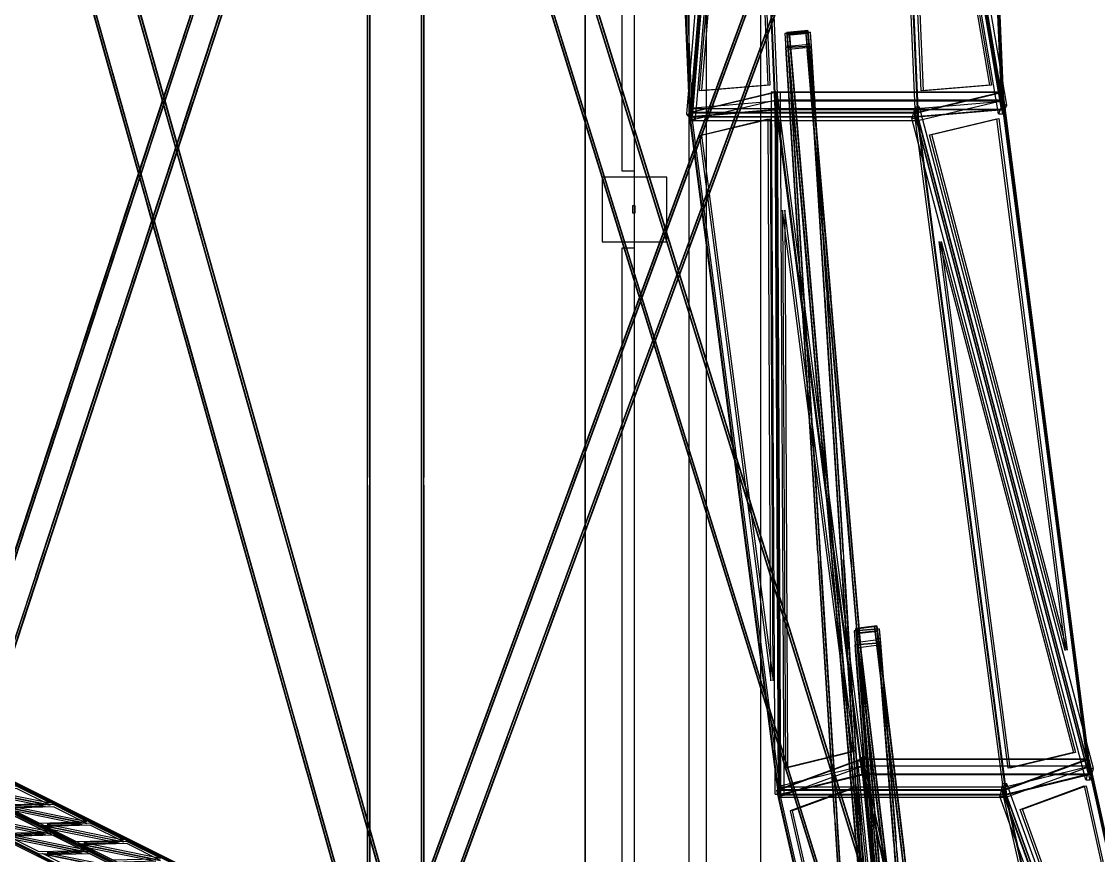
# Model space of a CAD drawing. Header units: millimetres. Extents: x -52000 to 48850, y -48850 to 51750.
# Drawn here: x 19641 to 27301, y -10094 to -4164 of the extents above; entities that cross this region are included whole.
import ezdxf

# ---------------------------------------------------------------- set-up
doc = ezdxf.new("R2010")
doc.units = ezdxf.units.MM
doc.layers.add('D-STR-BASE', color=7, linetype='Continuous', lineweight=25)
doc.layers.add('D-STR-STRC', color=7, linetype='Continuous', lineweight=25)

msp = doc.modelspace()

# ---------------------------------------------------------------- linework, layer by layer
at = {"layer": 'D-STR-BASE'}
for points in [[(-24900, -22900), (24900, -22900), (24900, 22900), (-24900, 22900)], [(24390, -22450), (24390, 22450), (24510, 22450), (24510, -22450)], [(24390, -22450), (24390, 22450), (24510, 22450), (24510, -22450)], [(24000, -22000), (24000, 22000), (23650, 22000), (23650, -22000)], [(24000, -22000), (24000, 22000), (23650, 22000), (23650, -22000)], [(24000, -22000), (24000, 22000), (23650, 22000), (23650, -22000)], [(24000, -22000), (24000, 22000), (23650, 22000), (23650, -22000)], [(24000, -22000), (24000, 22000), (23650, 22000), (23650, -22000)], [(24000, -22000), (24000, 22000), (23650, 22000), (23650, -22000)], [(24000, -22000), (24000, 22000), (23650, 22000), (23650, -22000)], [(24000, -22000), (24000, 22000), (23650, 22000), (23650, -22000)], [(-23650, -21650), (23650, -21650), (23650, 21650), (-23650, 21650)], [(-23650, -21650), (23650, -21650), (23650, 21650), (-23650, 21650)], [(-23650, -21650), (23650, -21650), (23650, 21650), (-23650, 21650)], [(-23650, -21650), (23650, -21650), (23650, 21650), (-23650, 21650)], [(24000, -5225), (24000, -275), (23910, -275), (23910, -5225)], [(24000, -5225), (24000, -275), (23910, -275), (23910, -5225)], [(23770, -5730), (24230, -5730), (24230, -5270), (23770, -5270)], [(24006, -5525), (24006, -5475), (23986, -5475), (23986, -5525)], [(24000, -10725), (24000, -5775), (23910, -5775), (23910, -10725)], [(24000, -10725), (24000, -5775), (23910, -5775), (23910, -10725)]]:
    msp.add_lwpolyline(points, close=True, dxfattribs=at)
at = {"layer": 'D-STR-STRC'}
for points in [[(22102.6, -22302.6), (22102.6, 22302.6)], [(22502.6, -22302.6), (22502.6, 22302.6)], [(22391.8, -10878), (19252.4, 273.3)], [(22395.9, -10892.3), (19256.4, 259)], [(26487.8, -12943.2), (22390.4, 256.8)], [(26491.9, -12956.3), (22394.4, 243.7)], [(22083.8, -10964.7), (18944.4, 186.6)], [(22087.9, -10979), (18948.4, 172.2)], [(22249.5, 175.4), (19110.1, -9406.2)], [(22254.4, 190.4), (19115, -9391.2)], [(26182.2, -13038), (22084.8, 162)], [(26349.8, 167.9), (22252.4, -10983.4)], [(26354.9, 181.7), (22257.5, -10969.6)], [(22449.1, 110), (19309.7, -9471.6)], [(22454, 125), (19314.6, -9456.6)], [(26186.3, -13051.1), (22088.8, 148.9)], [(26546.9, 95.4), (22449.5, -11055.8)], [(26552, 109.3), (22454.6, -11042)], [(24372.3, -4822), (24779.3, 83.9)], [(24403.1, -4821.7), (24810.1, 84.2)], [(24395.4, -4841), (24188.3, 13.3)], [(24400.8, -4840.6), (24193.7, 13.7)], [(24403.1, -4860.3), (24810.1, 45.6)], [(24433.9, -4860), (24840.9, 45.9)], [(25001.7, -4789.9), (24797, 64.4)], [(25007, -4789.5), (24802.4, 64.8)], [(26617.4, -4758.5), (25798.7, 44.3)], [(26015.4, -4841), (25808.3, 13.3)], [(26020.8, -4840.6), (25813.7, 13.7)], [(26648.3, -4758.3), (25829.5, 44.5)], [(26621.7, -4789.9), (26417, 64.4)], [(26627, -4789.5), (26422.4, 64.8)], [(26590.4, -4820.8), (25771.7, -18.1)], [(26621.2, -4820.6), (25802.5, -17.8)], [(22151.1, -125), (19011.7, -9706.6)], [(22156, -110), (19016.6, -9691.5)], [(26248, -109.3), (22150.5, -11260.6)], [(26253.1, -95.4), (22155.6, -11246.7)], [(26613.7, -13348.9), (22516.3, -148.9)], [(22350.7, -190.4), (19211.2, -9771.9)], [(22355.6, -175.4), (19216.2, -9756.9)], [(22517.3, -11323.5), (19377.8, -172.2)], [(22521.3, -11337.9), (19381.9, -186.6)], [(26445.1, -181.7), (22347.7, -11333)], [(26450.2, -167.9), (22352.7, -11319.1)], [(26617.8, -13362), (22520.4, -162)], [(22209.2, -11410.2), (19069.8, -259)], [(22213.3, -11424.6), (19073.9, -273.3)], [(26308.1, -13443.7), (22210.7, -243.7)], [(26312.2, -13456.8), (22214.7, -256.8)], [(25070.9, -4250.1), (26489, -26584.6)], [(25070.9, -4250.1), (25077.2, -4349.9)], [(27039.9, -27112.5), (25085.2, -4241.5)], [(25093.7, -4341), (25085.2, -4241.5)], [(27040, -27113.7), (25085.3, -4242.8)], [(27041.4, -27129.9), (25086.7, -4258.9)], [(27041.5, -27131.1), (25086.8, -4260.1)], [(25095.3, -4359.6), (25086.8, -4260.1)], [(27189.3, -27099.7), (25234.7, -4228.7)], [(25243.2, -4328.2), (25234.7, -4228.7)], [(27189.4, -27100.9), (25234.8, -4230)], [(27190.8, -27117.1), (25236.1, -4246.1)], [(27190.9, -27118.3), (25236.3, -4247.4)], [(25244.8, -4346.8), (25236.3, -4247.4)], [(25250.5, -4238.7), (26668.7, -26573.1)], [(25250.5, -4238.7), (25256.9, -4338.5)], [(25000.7, -9658.3), (24976.2, -4662.8)], [(25620.1, -9517), (24995.1, -4667.5)], [(25625.7, -9515.7), (25000.5, -4666.3)], [(25008.1, -4722.2), (25000.9, -4666.3)], [(25031.5, -9657.6), (25007, -4662.1)], [(25033.9, -9665.6), (25009.4, -4670.1)], [(25064.7, -9664.9), (25040.2, -4669.4)], [(27240.1, -9517), (26615.1, -4667.5)], [(26627, -4722.1), (26619.8, -4666.3)], [(27245.7, -9515.7), (26620.5, -4666.3)], [(25007.5, -4789.5), (25005, -4730)], [(26626.3, -4789.5), (26623.8, -4730)], [(25025, -9661.8), (24388.9, -4812.4)], [(24396.9, -4868.1), (24389.6, -4812.3)], [(24396.1, -4841), (24393.6, -4781.5)], [(25030.5, -9660.5), (24394.3, -4811.1)], [(27234.2, -9476.8), (25997.4, -4773.4)], [(26015.8, -4868.1), (26008.4, -4812.3)], [(26645, -9661.8), (26008.9, -4812.4)], [(26015, -4841), (26012.4, -4781.5)], [(26650.5, -9660.5), (26014.3, -4811.1)], [(27265, -9476), (26028.2, -4772.7)], [(27211, -9555.7), (25974.2, -4852.4)], [(27241.7, -9555), (26004.9, -4851.6)], [(25563, -8495.9), (27025.7, -27122.4)], [(25563, -8495.9), (25570.8, -8595.6)], [(27933, -28000.7), (25576.1, -8479.9)], [(25588, -8578.5), (25576.1, -8479.9)], [(27933.3, -28003.1), (25576.4, -8482.3)], [(28081.9, -27982.7), (25725, -8461.9)], [(25736.9, -8560.5), (25725, -8461.9)], [(28082.2, -27985.1), (25725.3, -8464.3)], [(28086, -28016.2), (25729, -8495.5)], [(28086.3, -28018.6), (25729.3, -8497.9)], [(25741.2, -8596.4), (25729.3, -8497.9)], [(25742.4, -8481.8), (27205.1, -27108.4)], [(25742.4, -8481.8), (25750.2, -8581.5)], [(27937.1, -28034.2), (25580.1, -8513.4)], [(27937.4, -28036.6), (25580.4, -8515.8)], [(25592.3, -8614.4), (25580.4, -8515.8)], [(26089.8, -14484), (25589.2, -9421.3)], [(26679.1, -14252.1), (25607.7, -9410.1)], [(26684.8, -14249.9), (25613.3, -9408)], [(25624.9, -9458.3), (25613.8, -9408.1)], [(26120.4, -14482.8), (25619.9, -9420.1)], [(26122.7, -14458.1), (25622.1, -9395.4)], [(26153.3, -14456.9), (25652.7, -9394.2)], [(28299.1, -14252.1), (27227.7, -9410.1)], [(27243.7, -9458.2), (27232.6, -9408.1)], [(28304.8, -14249.9), (27233.3, -9408)], [(22088.6, -11048.2), (18949.2, -9478.5)], [(22108.1, -11047.7), (18968.6, -9477.9)], [(22497, -11036.5), (19357.6, -9466.8)], [(22516.5, -11035.9), (19377.1, -9466.2)], [(25626.1, -9515.8), (25618.9, -9459.9)], [(27244.9, -9515.8), (27237.7, -9459.9)], [(26113.9, -14470.8), (25012.7, -9628.9)], [(25024.8, -9679), (25013.4, -9628.9)], [(26119.6, -14468.5), (25018.3, -9626.9)], [(25025.7, -9661.8), (25018.4, -9605.9)], [(28291.8, -14205.8), (26619.6, -9584.8)], [(26643.6, -9679), (26632.2, -9628.8)], [(27733.9, -14470.8), (26632.7, -9628.9)], [(26644.6, -9661.7), (26637.2, -9605.9)], [(27739.6, -14468.5), (26638.3, -9626.9)], [(28322.4, -14204.6), (26650.2, -9583.7)], [(22088.6, -11266.6), (18949.2, -9696.9)], [(22108.1, -11266.1), (18968.6, -9696.4)], [(22497, -11254.9), (19357.6, -9685.2)], [(22516.5, -11254.3), (19377.1, -9684.6)], [(28272, -14295.7), (26599.8, -9674.8)], [(28302.6, -14294.5), (26630.5, -9673.6)]]:
    msp.add_lwpolyline(points, dxfattribs=at)
for points in [[(22118.6, -22302.6), (22118.6, -22302.6), (22118.6, 22302.6), (22118.6, 22302.6)], [(22486.6, -22302.6), (22486.6, -22302.6), (22486.6, 22302.6), (22486.6, 22302.6)], [(22505.9, -11342.2), (22376.4, -10882.3), (19237, 269), (19366.5, -190.9)], [(22521.3, -11337.9), (22391.8, -10878), (19252.4, 273.3), (19381.9, -186.6)], [(26602.5, -13366.7), (26472.5, -12947.9), (22375.1, 252.1), (22505.1, -166.7)], [(26617.8, -13362), (26487.8, -12943.2), (22390.4, 256.8), (22520.4, -162)], [(22213.3, -11424.6), (22083.8, -10964.7), (18944.4, 186.6), (19073.9, -273.3)], [(22228.7, -11420.3), (22099.2, -10960.3), (18959.8, 190.9), (19089.3, -269)], [(22254.4, 190.4), (22151.1, -125), (19011.7, -9706.6), (19115, -9391.2)], [(22269.7, 185.4), (22166.3, -130), (19026.9, -9711.5), (19130.2, -9396.2)], [(26312.2, -13456.8), (26182.2, -13038), (22084.8, 162), (22214.7, -256.8)], [(26327.5, -13452.1), (26197.5, -13033.3), (22100, 166.7), (22230, -252.1)], [(26354.9, 181.7), (26248, -109.3), (22150.5, -11260.6), (22257.5, -10969.6)], [(26369.9, 176.2), (26263, -114.8), (22165.6, -11266.1), (22272.5, -10975.1)], [(22438.8, 130), (22335.5, -185.4), (19196, -9767), (19299.4, -9451.6)], [(22454, 125), (22350.7, -190.4), (19211.2, -9771.9), (19314.6, -9456.6)], [(26537, 114.8), (26430.1, -176.2), (22332.6, -11327.5), (22439.6, -11036.5)], [(26552, 109.3), (26445.1, -181.7), (22347.7, -11333), (22454.6, -11042)], [(24395.4, -4841), (24802.4, 64.8), (24188.3, 13.3)], [(24410.8, -4840.9), (24817.8, 65), (24203.7, 13.4)], [(24395.4, -4841), (25007, -4789.5), (24802.4, 64.8)], [(24410.8, -4840.9), (25022.5, -4789.4), (24817.8, 65)], [(26611.6, -4789.6), (25792.9, 13.1), (26407, 64.7)], [(26611.6, -4789.6), (26000, -4841.2), (25792.9, 13.2)], [(26627, -4789.5), (25808.3, 13.3), (26422.4, 64.8)], [(26627, -4789.5), (26015.4, -4841), (25808.3, 13.3)], [(24462, -4655.3), (24950.8, -4614.1), (24787.2, -734.6)], [(24477.4, -4655.1), (24966.2, -4613.9), (24802.6, -734.5)], [(26525.4, -4616.7), (26041.1, -4657.6), (25877.1, -813.3)], [(26540.8, -4616.6), (26056.5, -4657.4), (25892.5, -813.2)], [(23847.1, -4490.1), (23527.3, -3459.7), (23422.7, -3122.7)], [(23847.7, -4491.9), (23743.1, -4155), (23423.2, -3124.5)], [(23862.4, -4485.3), (23542.5, -3454.9), (23437.9, -3117.9)], [(23863, -4487.2), (23758.4, -4150.2), (23438.5, -3119.8)], [(23556.8, -4580.2), (23236.9, -3549.8), (23132.3, -3212.8)], [(23557.4, -4582.1), (23452.8, -4245.1), (23132.9, -3214.7)], [(23572.1, -4575.5), (23252.2, -3545), (23147.6, -3208.1)], [(23572.6, -4577.3), (23468, -4240.3), (23148.2, -3209.9)], [(20652.4, -4758.6), (20548.2, -4388.5), (20304.6, -3523.3)], [(20667.8, -4754.3), (20563.6, -4384.2), (20320, -3518.9)], [(20668.8, -4757.8), (20425.2, -3892.6), (20321, -3522.5)], [(20653.4, -4762.1), (20409.8, -3896.9), (20305.6, -3526.8)], [(20359.8, -4841), (20255.6, -4470.9), (20012, -3605.7)], [(20360.8, -4844.5), (20117.2, -3979.3), (20013, -3609.2)], [(20375.2, -4836.7), (20271, -4466.6), (20027.4, -3601.3)], [(20376.2, -4840.2), (20132.6, -3974.9), (20028.4, -3604.8)], [(24961.1, -3611.7), (24885.9, -3816.1), (24567.8, -4682)], [(24962, -3609), (24643.9, -4474.9), (24568.8, -4679.4)], [(24976.1, -3617.2), (24901, -3821.6), (24582.8, -4687.6)], [(24977.1, -3614.5), (24658.9, -4480.5), (24583.8, -4684.9)], [(25144.1, -3675.9), (24826, -4541.9), (24750.8, -4746.3)], [(22102.6, -7406.7), (22102.6, -7406.7), (22102.6, -3744.6), (22102.6, -3744.6)], [(22118.6, -7406.7), (22118.6, -7406.7), (22118.6, -3744.6), (22118.6, -3744.6)], [(22486.6, -7406.7), (22486.6, -7406.7), (22486.6, -3744.6), (22486.6, -3744.6)], [(22502.6, -7406.7), (22502.6, -7406.7), (22502.6, -3744.6), (22502.6, -3744.6)], [(25143.2, -3678.6), (25068, -3883), (24749.9, -4748.9)], [(25158.2, -3684.1), (25083.1, -3888.5), (24764.9, -4754.5)], [(25159.2, -3681.4), (24841, -4547.4), (24765.9, -4751.8)], [(20920.2, -3881.8), (20847.6, -4103.3), (20605.1, -4843.5)], [(20922.7, -3874.2), (20680.1, -4614.4), (20607.6, -4835.9)], [(20935.4, -3886.8), (20862.8, -4108.3), (20620.3, -4848.5)], [(20937.9, -3879.2), (20695.3, -4619.4), (20622.8, -4840.9)], [(21104.5, -3942.2), (21032, -4163.7), (20789.4, -4903.9)], [(21107, -3934.6), (20864.5, -4674.8), (20791.9, -4896.3)], [(21119.8, -3947.2), (21047.2, -4168.7), (20804.6, -4908.9)], [(21122.2, -3939.6), (20879.7, -4679.8), (20807.1, -4901.3)], [(24188.6, -5590.1), (23868.7, -4559.7), (23764.1, -4222.7)], [(24189.1, -5591.9), (24084.5, -5255), (23764.7, -4224.5)], [(24203.9, -5585.3), (23884, -4554.9), (23779.4, -4217.9)], [(24204.4, -5587.2), (24099.8, -5250.2), (23780, -4219.8)], [(25250.5, -4238.7), (25070.9, -4250.1), (25070.9, -4250.1), (25250.5, -4238.7)], [(25085.3, -4242.8), (25234.8, -4230), (25234.7, -4228.7), (25085.2, -4241.5)], [(25086.8, -4260.1), (25236.3, -4247.4), (25234.7, -4228.7), (25085.2, -4241.5)], [(27041.5, -27131.1), (27039.9, -27112.5), (25085.2, -4241.5), (25086.8, -4260.1)], [(25086.8, -4260.1), (25236.3, -4247.4), (25236.1, -4246.1), (25086.7, -4258.9)], [(25086.9, -4249.1), (25086.9, -4249.1), (26505, -26583.5), (26505, -26583.5)], [(27057.4, -27129.7), (27055.8, -27111.1), (25101.1, -4240.2), (25102.7, -4258.8)], [(27175, -27119.7), (27173.4, -27101.1), (25218.7, -4230.1), (25220.3, -4248.7)], [(25234.6, -4239.8), (25234.6, -4239.8), (26652.7, -26574.2), (26652.7, -26574.2)], [(27190.9, -27118.3), (27189.3, -27099.7), (25234.7, -4228.7), (25236.3, -4247.4)], [(23898.2, -5680.2), (23578.4, -4649.8), (23473.8, -4312.8)], [(23898.8, -5682.1), (23794.2, -5345.1), (23474.4, -4314.7)], [(23913.5, -5675.5), (23593.7, -4645), (23489.1, -4308.1)], [(23914.1, -5677.3), (23809.5, -5340.3), (23489.6, -4309.9)], [(25256.9, -4338.5), (25077.2, -4349.9), (25077.2, -4349.9), (25256.9, -4338.5)], [(25077.2, -4349.9), (25077.2, -4349.9), (25184.7, -6042)], [(25093.2, -4348.9), (25093.2, -4348.9), (25200.7, -6041)], [(25095.3, -4359.6), (25244.8, -4346.8), (25243.2, -4328.2), (25093.7, -4341)], [(25244.3, -6103.4), (25095.1, -4357.1), (25094.1, -4345.5)], [(25260.3, -6102), (25111, -4355.7), (25110, -4344.1)], [(25377.8, -6092), (25228.6, -4345.7), (25227.6, -4334.1)], [(25380.5, -6122.8), (25379.5, -6111.2), (25230.2, -4364.8)], [(25240.9, -4339.6), (25240.9, -4339.6), (25348.4, -6031.6)], [(25393.8, -6090.6), (25244.5, -4344.3), (25243.5, -4332.7)], [(25396.4, -6121.4), (25395.4, -6109.8), (25246.2, -4363.5)], [(25256.9, -4338.5), (25256.9, -4338.5), (25364.3, -6030.6)], [(25079.9, -4391.9), (25187.3, -6083.9), (25187.3, -6083.9)], [(25095.9, -4390.8), (25203.3, -6082.9), (25203.3, -6082.9)], [(25247, -6134.2), (25246, -6122.6), (25096.7, -4376.3)], [(25262.9, -6132.8), (25261.9, -6121.2), (25112.7, -4374.9)], [(25243.6, -4381.5), (25351, -6073.5), (25351, -6073.5)], [(25259.5, -4380.5), (25367, -6072.5), (25367, -6072.5)], [(20914, -5687.9), (20809.9, -5317.8), (20566.3, -4452.6)], [(20915, -5691.4), (20671.4, -4826.2), (20567.3, -4456.1)], [(20929.4, -5683.5), (20825.3, -5313.5), (20581.7, -4448.2)], [(20930.4, -5687.1), (20686.8, -4821.8), (20582.7, -4451.7)], [(20621.4, -5770.3), (20517.2, -5400.2), (20273.6, -4534.9)], [(20622.4, -5773.8), (20378.8, -4908.6), (20274.6, -4538.5)], [(20636.8, -5765.9), (20532.6, -5395.8), (20289, -4530.6)], [(20637.8, -5769.5), (20394.2, -4904.2), (20290, -4534.1)], [(24619.6, -4541), (24544.5, -4745.4), (24226.3, -5611.3)], [(24620.6, -4538.3), (24302.4, -5404.2), (24227.3, -5608.6)], [(24634.6, -4546.5), (24559.5, -4750.9), (24241.3, -5616.8)], [(24635.6, -4543.8), (24317.4, -5409.7), (24242.3, -5614.1)], [(25025, -9661.8), (25000.5, -4666.3), (24388.9, -4812.4)], [(26619.8, -4666.3), (25000.9, -4666.3), (24389.6, -4812.3), (26008.4, -4812.3)], [(25040.4, -9661.4), (25015.9, -4665.9), (24404.3, -4812)], [(24801.7, -4607.9), (24726.6, -4812.3), (24408.4, -5678.2)], [(24802.7, -4605.2), (24484.5, -5471.1), (24409.4, -5675.5)], [(24816.7, -4613.4), (24741.6, -4817.8), (24423.4, -5683.7)], [(24817.7, -4610.7), (24499.5, -5476.6), (24424.4, -5681.1)], [(25007, -4662.1), (25040.2, -4669.4), (25009.4, -4670.1), (24976.2, -4662.8)], [(24995.1, -4667.5), (26615.1, -4667.5), (26620.5, -4666.3), (25000.5, -4666.3)], [(25025, -9661.8), (25625.7, -9515.7), (25000.5, -4666.3)], [(25040.4, -9661.4), (25641, -9515.3), (25015.9, -4665.9)], [(27230.3, -9516.1), (25993.5, -4812.8), (26605.1, -4666.7)], [(27245.7, -9515.7), (26008.9, -4812.4), (26620.5, -4666.3)], [(20658.6, -4680.2), (20586, -4901.8), (20343.5, -5642)], [(20661.1, -4672.7), (20418.5, -5412.9), (20345.9, -5634.4)], [(20673.8, -4685.2), (20601.2, -4906.7), (20358.7, -5647)], [(20676.3, -4677.6), (20433.7, -5417.9), (20361.1, -5639.4)], [(20842.9, -4740.6), (20770.3, -4962.2), (20527.8, -5702.4)], [(20845.4, -4733.1), (20602.9, -5473.3), (20530.3, -5694.8)], [(20858.1, -4745.6), (20785.6, -4967.1), (20543, -5707.4)], [(20860.6, -4738), (20618.1, -5478.3), (20545.5, -5699.8)], [(26623.8, -4730), (25005, -4730), (24393.6, -4781.5), (26012.4, -4781.5)], [(26627, -4722.1), (25008.1, -4722.2), (24396.9, -4868.1), (26015.8, -4868.1)], [(24403.1, -4821.7), (24433.9, -4860), (24403.1, -4860.3), (24372.3, -4822)], [(26014.3, -4811.1), (24394.3, -4811.1), (24388.9, -4812.4), (26008.9, -4812.4)], [(26626.3, -4789.5), (25007.5, -4789.5), (24396.1, -4841), (26015, -4841)], [(25001.7, -4789.9), (26621.7, -4789.9), (26627, -4789.5), (25007, -4789.5)], [(25997.4, -4773.4), (25974.2, -4852.4), (26004.9, -4851.6), (26028.2, -4772.7)], [(27230.3, -9516), (26629.6, -9662.1), (25993.5, -4812.7)], [(27245.7, -9515.7), (26645, -9661.8), (26008.9, -4812.4)], [(26617.4, -4758.5), (26590.4, -4820.8), (26621.2, -4820.6), (26648.3, -4758.3)], [(26020.8, -4840.6), (24400.8, -4840.6), (24395.4, -4841), (26015.4, -4841)], [(24971.8, -8852), (24952.2, -4859.1), (24463.3, -4975.8)], [(24987.2, -8851.7), (24967.6, -4858.7), (24478.7, -4975.5)], [(27064.1, -8635.5), (26099.8, -4968.7), (26576.7, -4854.8)], [(27079.4, -8635.1), (26115.2, -4968.3), (26592.1, -4854.4)], [(24530, -6690.1), (24210.2, -5659.7), (24105.6, -5322.7)], [(24530.6, -6691.9), (24426, -6355), (24106.1, -5324.5)], [(24545.3, -6685.3), (24225.4, -5654.9), (24120.8, -5317.9)], [(24545.9, -6687.2), (24441.3, -6350.2), (24121.4, -5319.8)], [(21175.7, -6617.2), (21071.5, -6247.1), (20827.9, -5381.8)], [(21176.7, -6620.7), (20933.1, -5755.4), (20828.9, -5385.3)], [(21191.1, -6612.8), (21086.9, -6242.7), (20843.3, -5377.5)], [(21192.1, -6616.3), (20948.5, -5751.1), (20844.3, -5381)], [(24239.7, -6780.2), (23919.8, -5749.8), (23815.2, -5412.8)], [(24240.3, -6782.1), (24135.7, -6445.1), (23815.8, -5414.7)], [(24255, -6775.5), (23935.1, -5745), (23830.5, -5408.1)], [(24255.5, -6777.3), (24150.9, -6440.3), (23831.1, -5409.9)], [(20397, -5478.7), (20324.4, -5700.2), (20081.8, -6440.4)], [(20399.4, -5471.1), (20156.9, -6211.3), (20084.3, -6432.9)], [(20412.2, -5483.7), (20339.6, -5705.2), (20097, -6445.4)], [(20414.6, -5476.1), (20172.1, -6216.3), (20099.5, -6437.8)], [(20883, -6699.5), (20778.8, -6329.4), (20535.3, -5464.2)], [(20884, -6703.1), (20640.4, -5837.8), (20536.2, -5467.7)], [(20898.4, -6695.2), (20794.2, -6325.1), (20550.7, -5459.9)], [(20899.4, -6698.7), (20655.8, -5833.5), (20551.6, -5463.4)], [(24278.1, -5470.2), (24203, -5674.6), (23884.9, -6540.6)], [(24279.1, -5467.5), (23960.9, -6333.5), (23885.8, -6537.9)], [(24293.2, -5475.7), (24218.1, -5680.1), (23899.9, -6546.1)], [(24294.2, -5473.1), (23976, -6339), (23900.9, -6543.4)], [(25074.3, -9468.5), (25550.9, -9352.6), (25054.9, -5505)], [(25089.7, -9468.1), (25566.3, -9352.2), (25070.3, -5504.7)], [(20581.3, -5539.1), (20508.7, -5760.6), (20266.2, -6500.9)], [(20583.8, -5531.5), (20341.3, -6271.8), (20268.7, -6493.3)], [(20596.5, -5544.1), (20523.9, -5765.6), (20281.4, -6505.8)], [(20599, -5536.5), (20356.5, -6276.7), (20283.9, -6498.3)], [(24460.2, -5537.1), (24385.1, -5741.5), (24067, -6607.5)], [(24461.2, -5534.5), (24143, -6400.4), (24067.9, -6604.8)], [(24475.3, -5542.7), (24400.2, -5747.1), (24082, -6613)], [(24476.3, -5540), (24158.1, -6405.9), (24083, -6610.3)], [(27122.9, -9360.9), (26659, -9473.8), (26167.6, -5728.1)], [(27138.3, -9360.6), (26674.3, -9473.5), (26183, -5727.8)], [(25370.5, -6127.4), (25370.5, -6127.4), (25482.5, -7891.8)], [(25190.8, -6138.8), (25190.8, -6138.8), (25302.9, -7903.2)], [(25193.5, -6180.7), (25305.5, -7945.1), (25305.5, -7945.1)], [(25206.8, -6137.8), (25206.8, -6137.8), (25318.8, -7902.2)], [(25209.5, -6179.7), (25321.5, -7944.1), (25321.5, -7944.1)], [(25407.2, -8009.3), (25251.8, -6190.9), (25250.8, -6179.3)], [(25423.2, -8008), (25267.8, -6189.6), (25266.8, -6177.9)], [(25354.5, -6128.4), (25354.5, -6128.4), (25466.5, -7892.8)], [(25357.2, -6170.3), (25469.2, -7934.7), (25469.2, -7934.7)], [(25373.1, -6169.3), (25485.2, -7933.7), (25485.2, -7933.7)], [(25540.7, -7997.9), (25385.3, -6179.5), (25384.3, -6167.9)], [(25543.4, -8028.7), (25542.4, -8017.1), (25387, -6198.7)], [(25556.7, -7996.6), (25401.3, -6178.1), (25400.3, -6166.5)], [(25559.3, -8027.3), (25558.3, -8015.7), (25402.9, -6197.3)], [(20135.3, -6277.2), (20062.8, -6498.7), (19820.2, -7238.9)], [(20137.8, -6269.6), (19895.3, -7009.8), (19822.7, -7231.3)], [(20153, -6274.6), (19910.5, -7014.8), (19837.9, -7236.3)], [(25409.9, -8040.1), (25408.9, -8028.5), (25253.4, -6210.1)], [(25425.8, -8038.7), (25424.8, -8027.1), (25269.4, -6208.7)], [(20150.5, -6282.2), (20078, -6503.7), (19835.4, -7243.9)], [(20319.7, -6337.6), (20247.1, -6559.1), (20004.6, -7299.3)], [(20322.2, -6330), (20079.6, -7070.2), (20007.1, -7291.7)], [(20334.9, -6342.6), (20262.3, -6564.1), (20019.8, -7304.3)], [(20337.4, -6335), (20094.8, -7075.2), (20022.3, -7296.7)], [(21437.3, -7546.4), (21333.1, -7176.3), (21089.5, -6311.1)], [(21438.3, -7550), (21194.7, -6684.7), (21090.5, -6314.6)], [(21452.7, -7542.1), (21348.5, -7172), (21104.9, -6306.8)], [(21453.7, -7545.6), (21210.1, -6680.4), (21105.9, -6310.3)], [(21144.7, -7628.8), (21040.5, -7258.7), (20796.9, -6393.5)], [(21145.6, -7632.3), (20902.1, -6767.1), (20797.9, -6397)], [(21160.1, -7624.5), (21055.9, -7254.4), (20812.3, -6389.1)], [(21161.1, -7628), (20917.5, -6762.8), (20813.3, -6392.7)], [(23936.7, -6399.5), (23861.6, -6603.9), (23543.4, -7469.9)], [(23937.7, -6396.8), (23619.5, -7262.8), (23544.4, -7467.2)], [(23951.7, -6405), (23876.6, -6609.4), (23558.4, -7475.4)], [(23952.7, -6402.3), (23634.5, -7268.3), (23559.4, -7472.7)], [(24871.5, -7790.1), (24551.6, -6759.7), (24447, -6422.7)], [(24872.1, -7791.9), (24767.5, -7455), (24447.6, -6424.5)], [(24886.8, -7785.3), (24566.9, -6754.9), (24462.3, -6417.9)], [(24887.3, -7787.2), (24782.7, -7450.2), (24462.9, -6419.8)], [(24118.8, -6466.4), (24043.7, -6670.8), (23725.5, -7536.8)], [(24119.8, -6463.7), (23801.6, -7329.7), (23726.5, -7534.1)], [(24133.8, -6471.9), (24058.7, -6676.3), (23740.5, -7542.3)], [(24134.8, -6469.2), (23816.6, -7335.2), (23741.5, -7539.6)], [(24596.4, -7875.5), (24276.6, -6845), (24172, -6508.1)], [(24597, -7877.3), (24492.4, -7540.3), (24172.5, -6509.9)], [(24581.1, -7880.2), (24261.3, -6849.8), (24156.7, -6512.8)], [(24581.7, -7882.1), (24477.1, -7545.1), (24157.3, -6514.7)], [(19873.7, -7075.6), (19801.1, -7297.2), (19558.6, -8037.4)], [(19876.2, -7068.1), (19633.7, -7808.3), (19561.1, -8029.8)], [(19888.9, -7080.6), (19816.3, -7302.1), (19573.8, -8042.4)], [(19891.4, -7073), (19648.9, -7813.3), (19576.3, -8034.8)], [(20058.1, -7136), (19985.5, -7357.6), (19743, -8097.8)], [(20060.6, -7128.5), (19818, -7868.7), (19745.4, -8090.2)], [(20073.3, -7141), (20000.7, -7362.5), (19758.2, -8102.8)], [(20075.8, -7133.4), (19833.2, -7873.7), (19760.6, -8095.2)], [(21698.9, -8475.7), (21594.7, -8105.6), (21351.1, -7240.4)], [(21699.9, -8479.2), (21456.3, -7614), (21352.1, -7243.9)], [(21714.3, -8471.4), (21610.1, -8101.3), (21366.5, -7236)], [(21715.3, -8474.9), (21471.7, -7609.7), (21367.5, -7239.6)], [(21406.3, -8558.1), (21302.1, -8188), (21058.5, -7322.8)], [(21407.3, -8561.6), (21163.7, -7696.4), (21059.5, -7326.3)], [(21421.7, -8553.8), (21317.5, -8183.7), (21073.9, -7318.4)], [(21422.7, -8557.3), (21179.1, -7692), (21074.9, -7321.9)], [(23595.2, -7328.8), (23520.1, -7533.2), (23202, -8399.1)], [(23596.2, -7326.1), (23278, -8192), (23202.9, -8396.4)], [(23610.3, -7334.3), (23535.2, -7538.7), (23217, -8404.6)], [(23611.2, -7331.6), (23293.1, -8197.6), (23218, -8402)], [(23777.3, -7395.7), (23702.2, -7600.1), (23384, -8466)], [(23778.3, -7393), (23460.1, -8259), (23385, -8463.4)], [(23792.4, -7401.2), (23717.3, -7605.6), (23399.1, -8471.6)], [(23793.3, -7398.5), (23475.2, -8264.5), (23400.1, -8468.9)], [(22102.6, -11123.8), (22102.6, -11123.8), (22102.6, -7461.7), (22102.6, -7461.7)], [(22118.6, -11123.8), (22118.6, -11123.8), (22118.6, -7461.7), (22118.6, -7461.7)], [(22486.6, -11123.8), (22486.6, -11123.8), (22486.6, -7461.7), (22486.6, -7461.7)], [(22502.6, -11123.8), (22502.6, -11123.8), (22502.6, -7461.7), (22502.6, -7461.7)], [(25212.9, -8890.1), (24893.1, -7859.7), (24788.5, -7522.7)], [(25213.5, -8891.9), (25108.9, -8555), (24789, -7524.5)], [(25228.2, -8885.3), (24908.4, -7854.9), (24803.7, -7517.9)], [(25228.8, -8887.2), (25124.2, -8550.2), (24804.3, -7519.8)], [(24922.6, -8980.2), (24602.7, -7949.8), (24498.1, -7612.8)], [(24923.2, -8982.1), (24818.6, -8645.1), (24498.7, -7614.7)], [(24937.9, -8975.5), (24618, -7945), (24513.4, -7608.1)], [(24938.5, -8977.3), (24833.9, -8640.3), (24514, -7609.9)], [(19796.5, -7934.5), (19723.9, -8156), (19481.3, -8896.2)], [(19798.9, -7926.9), (19556.4, -8667.1), (19483.8, -8888.7)], [(19811.7, -7939.5), (19739.1, -8161), (19496.5, -8901.2)], [(19814.1, -7931.9), (19571.6, -8672.1), (19499, -8893.6)], [(25309, -8000), (25309, -8000), (25421, -9764.4)], [(25311.7, -8041.9), (25423.7, -9806.3), (25423.7, -9806.3)], [(25325, -7999), (25325, -7999), (25437, -9763.4)], [(25327.6, -8040.9), (25439.7, -9805.3), (25439.7, -9805.3)], [(25472.7, -7989.6), (25472.7, -7989.6), (25584.7, -9754)], [(25475.3, -8031.5), (25587.4, -9795.9), (25587.4, -9795.9)], [(25488.6, -7988.6), (25488.6, -7988.6), (25600.7, -9753)], [(25491.3, -8030.5), (25603.3, -9794.9), (25603.3, -9794.9)], [(25570.1, -9915.2), (25414.7, -8096.8), (25413.7, -8085.2)], [(25572.7, -9946), (25571.7, -9934.4), (25416.3, -8116)], [(25586.1, -9913.9), (25430.6, -8095.5), (25429.6, -8083.9)], [(25588.7, -9944.6), (25587.7, -9933), (25432.3, -8114.6)], [(25703.6, -9903.8), (25548.2, -8085.4), (25547.2, -8073.8)], [(25706.3, -9934.6), (25705.3, -9923), (25549.9, -8104.6)], [(25719.6, -9902.5), (25564.2, -8084.1), (25563.2, -8072.4)], [(25722.2, -9933.2), (25721.2, -9921.6), (25565.8, -8103.2)], [(21960.5, -9405), (21856.3, -9034.9), (21612.7, -8169.6)], [(21961.5, -9408.5), (21717.9, -8543.3), (21613.7, -8173.2)], [(21975.9, -9400.6), (21871.7, -9030.5), (21628.1, -8165.3)], [(21976.9, -9404.2), (21733.3, -8538.9), (21629.1, -8168.8)], [(21667.9, -9487.4), (21563.7, -9117.3), (21320.1, -8252)], [(21668.9, -9490.9), (21425.3, -8625.6), (21321.1, -8255.6)], [(21683.3, -9483), (21579.1, -9112.9), (21335.5, -8247.7)], [(21684.3, -9486.5), (21440.7, -8621.3), (21336.5, -8251.2)], [(23253.8, -8258), (23178.7, -8462.5), (22860.5, -9328.4)], [(23254.8, -8255.4), (22936.6, -9121.3), (22861.5, -9325.7)], [(23268.8, -8263.6), (23193.7, -8468), (22875.5, -9333.9)], [(23269.8, -8260.9), (22951.6, -9126.8), (22876.5, -9331.2)], [(23435.9, -8325), (23360.8, -8529.4), (23042.6, -9395.3)], [(23436.9, -8322.3), (23118.7, -9188.2), (23043.6, -9392.6)], [(23450.9, -8330.5), (23375.8, -8534.9), (23057.6, -9400.8)], [(23451.9, -8327.8), (23133.7, -9193.7), (23058.6, -9398.1)], [(25742.4, -8481.8), (25563, -8495.9), (25563, -8495.9), (25742.4, -8481.8)], [(25576.4, -8482.3), (25725.3, -8464.3), (25725, -8461.9), (25576.1, -8479.9)], [(25580.4, -8515.8), (25729.3, -8497.9), (25725, -8461.9), (25576.1, -8479.9)], [(27937.4, -28036.6), (27933, -28000.7), (25576.1, -8479.9), (25580.4, -8515.8)], [(25578.9, -8494.7), (25578.9, -8494.7), (27041.6, -27121.2), (27041.6, -27121.2)], [(25580.4, -8515.8), (25729.3, -8497.9), (25729, -8495.5), (25580.1, -8513.4)], [(27953.2, -28034.7), (27948.9, -27998.8), (25591.9, -8478), (25596.3, -8513.9)], [(28070.4, -28020.5), (28066.1, -27984.6), (25709.1, -8463.9), (25713.4, -8499.8)], [(28086.3, -28018.6), (28081.9, -27982.7), (25725, -8461.9), (25729.3, -8497.9)], [(25726.5, -8483.1), (25726.5, -8483.1), (27189.2, -27109.6), (27189.2, -27109.6)], [(25592.3, -8614.4), (25741.2, -8596.4), (25736.9, -8560.5), (25588, -8578.5)], [(25902.1, -10062.1), (25724.8, -8593.5), (25722, -8571.2)], [(25918, -10060.2), (25740.6, -8591.6), (25737.9, -8569.2)], [(25554.4, -9990.1), (25234.5, -8959.7), (25129.9, -8622.7)], [(25555, -9991.9), (25450.4, -9655), (25130.5, -8624.5)], [(25569.7, -9985.3), (25249.8, -8954.9), (25145.2, -8617.9)], [(25570.2, -9987.2), (25465.6, -9650.2), (25145.8, -8619.8)], [(25750.2, -8581.5), (25570.8, -8595.6), (25570.8, -8595.6), (25750.2, -8581.5)], [(25570.8, -8595.6), (25570.8, -8595.6), (25679.4, -9978.9)], [(25574.1, -8637.5), (25682.7, -10020.7), (25682.7, -10020.7)], [(25586.7, -8594.4), (25586.7, -8594.4), (25695.4, -9977.6)], [(25769, -10078.2), (25591.7, -8609.6), (25589, -8587.2)], [(25590, -8636.2), (25698.7, -10019.5), (25698.7, -10019.5)], [(25772.5, -10106.7), (25769.8, -10084.3), (25592.5, -8615.8)], [(25784.9, -10076.2), (25607.6, -8607.7), (25604.9, -8585.3)], [(25788.4, -10104.8), (25785.7, -10082.4), (25608.4, -8613.9)], [(25905.5, -10090.7), (25902.8, -10068.3), (25725.5, -8599.7)], [(25734.3, -8582.8), (25734.3, -8582.8), (25842.9, -9966)], [(25737.6, -8624.7), (25846.2, -10007.9), (25846.2, -10007.9)], [(25921.4, -10088.7), (25918.7, -10066.4), (25741.4, -8597.8)], [(25750.2, -8581.5), (25750.2, -8581.5), (25858.9, -9964.8)], [(25753.5, -8623.4), (25862.2, -10006.6), (25862.2, -10006.6)], [(25264, -10080.2), (24944.2, -9049.8), (24839.6, -8712.8)], [(25264.6, -10082.1), (25160, -9745.1), (24840.2, -8714.7)], [(25279.3, -10075.5), (24959.5, -9045), (24854.9, -8708.1)], [(25279.9, -10077.3), (25175.3, -9740.3), (24855.4, -8709.9)], [(22222.1, -10334.3), (22117.9, -9964.2), (21874.4, -9098.9)], [(22223.1, -10337.8), (21979.5, -9472.5), (21875.3, -9102.4)], [(22237.5, -10329.9), (22133.3, -9959.8), (21889.8, -9094.6)], [(22238.5, -10333.4), (21994.9, -9468.2), (21890.7, -9098.1)], [(21929.5, -10416.6), (21825.3, -10046.5), (21581.7, -9181.3)], [(21930.5, -10420.2), (21686.9, -9554.9), (21582.7, -9184.8)], [(21944.9, -10412.3), (21840.7, -10042.2), (21597.1, -9177)], [(21945.9, -10415.8), (21702.3, -9550.6), (21598.1, -9180.5)], [(22912.3, -9187.3), (22837.2, -9391.7), (22519, -10257.7)], [(22913.3, -9184.6), (22595.1, -10050.6), (22520, -10255)], [(22928.3, -9190.2), (22610.2, -10056.1), (22535, -10260.5)], [(22927.4, -9192.8), (22852.2, -9397.2), (22534.1, -10263.2)], [(23094.4, -9254.2), (23019.3, -9458.6), (22701.1, -10324.6)], [(23095.4, -9251.5), (22777.2, -10117.5), (22702.1, -10321.9)], [(23109.5, -9259.7), (23034.3, -9464.2), (22716.2, -10330.1)], [(23110.4, -9257.1), (22792.3, -10123), (22717.1, -10327.4)], [(26113.9, -14470.8), (25613.3, -9408), (25012.7, -9628.9)], [(27232.6, -9408.1), (25613.8, -9408.1), (25013.4, -9628.9), (26632.2, -9628.8)], [(26129.2, -14470.2), (25628.7, -9407.5), (25028, -9628.3)], [(25619.9, -9420.1), (25652.7, -9394.2), (25622.1, -9395.4), (25589.2, -9421.3)], [(25607.7, -9410.1), (27227.7, -9410.1), (27233.3, -9408), (25613.3, -9408)], [(26113.9, -14470.8), (26684.8, -14249.9), (25613.3, -9408)], [(26129.2, -14470.2), (26700.1, -14249.3), (25628.6, -9407.5)], [(28289.5, -14250.5), (26617.4, -9629.6), (27218, -9408.7)], [(28304.8, -14249.9), (26632.7, -9628.9), (27233.3, -9408)], [(22516.5, -11035.9), (22088.6, -11048.2), (18949.2, -9478.5), (19377.1, -9466.2)], [(22516.5, -11051.8), (22088.6, -11064.1), (18949.2, -9494.4), (19377.1, -9482.1)], [(27237.7, -9459.9), (25618.9, -9459.9), (25018.4, -9605.9), (26637.2, -9605.9)], [(27243.7, -9458.2), (25624.9, -9458.3), (25024.8, -9679), (26643.6, -9679)], [(27234.2, -9476.8), (27211, -9555.7), (27241.7, -9555), (27265, -9476)], [(27244.9, -9515.8), (25626.1, -9515.8), (25025.7, -9661.8), (26644.6, -9661.7)], [(25620.1, -9517), (27240.1, -9517), (27245.7, -9515.7), (25625.7, -9515.7)], [(19811.2, -9727), (19504.9, -9735.8), (19266.6, -9616.7)], [(19811.2, -9742.9), (19504.9, -9751.7), (19266.6, -9632.5)], [(19844.5, -9720.5), (19606.2, -9601.3), (19299.9, -9610.1)], [(19844.5, -9736.4), (19606.2, -9617.2), (19299.9, -9626)], [(26638.3, -9626.9), (25018.3, -9626.9), (25012.7, -9628.9), (26632.7, -9628.9)], [(25973.2, -13579.8), (25580, -9603.5), (25108.2, -9777)], [(25988.5, -13579.2), (25595.3, -9602.9), (25123.6, -9776.4)], [(26619.6, -9584.8), (26599.8, -9674.8), (26630.5, -9673.6), (26650.2, -9583.7)], [(28289.5, -14250.4), (27718.6, -14471.3), (26617.4, -9629.5)], [(28304.8, -14249.9), (27733.9, -14470.8), (26632.7, -9628.9)], [(28009.8, -13262.7), (26744.5, -9766.1), (27199, -9599)], [(28025.1, -13262.1), (26759.8, -9765.5), (27214.3, -9598.4)], [(22516.5, -11238.5), (22088.6, -11250.8), (18949.2, -9681), (19377.1, -9668.7)], [(22516.5, -11254.3), (22088.6, -11266.6), (18949.2, -9696.9), (19377.1, -9684.6)], [(25031.5, -9657.6), (25064.7, -9664.9), (25033.9, -9665.6), (25000.7, -9658.3)], [(26650.5, -9660.5), (25030.5, -9660.5), (25025, -9661.8), (26645, -9661.8)], [(25895.8, -11090.1), (25576, -10059.7), (25471.4, -9722.7)], [(25896.4, -11091.9), (25791.8, -10755), (25472, -9724.5)], [(25911.1, -11085.3), (25591.3, -10054.9), (25486.7, -9717.9)], [(25911.7, -11087.2), (25807.1, -10750.2), (25487.2, -9719.8)], [(19844.5, -9923), (19606.2, -9803.9), (19299.9, -9812.7)], [(20072.9, -9857.8), (19766.5, -9866.6), (19528.2, -9747.5)], [(20072.9, -9873.7), (19766.5, -9882.5), (19528.2, -9763.3)], [(20106.1, -9851.3), (19867.8, -9732.2), (19561.5, -9741)], [(20106.1, -9867.2), (19867.8, -9748), (19561.5, -9756.8)], [(19811.2, -9929.5), (19504.9, -9938.3), (19266.6, -9819.2)], [(19811.2, -9945.4), (19504.9, -9954.2), (19266.6, -9835.1)], [(19844.5, -9938.9), (19606.2, -9819.8), (19299.9, -9828.6)], [(20334.5, -9988.6), (20028.2, -9997.4), (19789.9, -9878.3)], [(20367.7, -9982.1), (20129.4, -9863), (19823.1, -9871.8)], [(20367.7, -9998), (20129.4, -9878.8), (19823.1, -9887.7)], [(25605.5, -11180.2), (25285.6, -10149.8), (25181, -9812.8)], [(25606.1, -11182.1), (25501.5, -10845.1), (25181.6, -9814.7)], [(25620.8, -11175.5), (25300.9, -10145), (25196.3, -9808.1)], [(25621.4, -11177.3), (25516.8, -10840.3), (25196.9, -9809.9)], [(25427.2, -9861.2), (25427.2, -9861.2), (25539.2, -11625.6)], [(25443.2, -9860.2), (25443.2, -9860.2), (25555.2, -11624.6)], [(25590.9, -9850.8), (25590.9, -9850.8), (25702.9, -11615.2)], [(25606.8, -9849.8), (25606.8, -9849.8), (25718.9, -11614.2)], [(20072.9, -10060.3), (19766.5, -10069.1), (19528.2, -9950)], [(20106.1, -10053.8), (19867.8, -9934.7), (19561.5, -9943.5)], [(20106.1, -10069.7), (19867.8, -9950.6), (19561.5, -9959.4)], [(20334.5, -10004.5), (20028.2, -10013.3), (19789.9, -9894.2)], [(25429.8, -9903.1), (25541.9, -11667.5), (25541.9, -11667.5)], [(25445.8, -9902.1), (25557.8, -11666.5), (25557.8, -11666.5)], [(25593.5, -9892.7), (25705.5, -11657.1), (25705.5, -11657.1)], [(25609.5, -9891.7), (25721.5, -11656.1), (25721.5, -11656.1)], [(20072.9, -10076.2), (19766.5, -10085), (19528.2, -9965.9)], [(20596.1, -10119.4), (20289.8, -10128.2), (20051.5, -10009.1)], [(20596.1, -10135.3), (20289.8, -10144.1), (20051.5, -10025)], [(20629.4, -10112.9), (20391.1, -9993.8), (20084.7, -10002.6)], [(20629.4, -10128.8), (20391.1, -10009.7), (20084.7, -10018.5)], [(22470.7, -11217.1), (22366.5, -10847), (22136, -10028.2)], [(22471.7, -11220.6), (22241.2, -10401.8), (22137, -10031.7)], [(22486.1, -11212.8), (22381.9, -10842.7), (22151.4, -10023.9)], [(22487.1, -11216.3), (22256.6, -10397.5), (22152.4, -10027.4)], [(25733, -11821.1), (25577.6, -10002.7), (25576.6, -9991.1)], [(25735.6, -11851.9), (25734.6, -11840.3), (25579.2, -10021.9)], [(25748.9, -11819.8), (25593.5, -10001.4), (25592.5, -9989.8)], [(25751.6, -11850.6), (25750.6, -11838.9), (25595.2, -10020.5)], [(25866.5, -11809.7), (25711.1, -9991.3), (25710.1, -9979.7)], [(25869.1, -11840.5), (25868.2, -11828.9), (25712.7, -10010.5)], [(25882.5, -11808.4), (25727, -9990), (25726.1, -9978.4)], [(25885.1, -11839.1), (25884.1, -11827.5), (25728.7, -10009.1)], [(20334.5, -10191.1), (20028.2, -10200), (19789.9, -10080.8)], [(20367.7, -10184.6), (20129.4, -10065.5), (19823.1, -10074.3)], [(20367.7, -10200.5), (20129.4, -10081.4), (19823.1, -10090.2)], [(25687, -10075.6), (25687, -10075.6), (25801.3, -11531.1)], [(25703, -10074.3), (25703, -10074.3), (25817.3, -11529.8)], [(25850.5, -10062.7), (25850.5, -10062.7), (25964.8, -11518.2)], [(25866.5, -10061.5), (25866.5, -10061.5), (25980.8, -11517)]]:
    msp.add_lwpolyline(points, close=True, dxfattribs=at)

doc.saveas('drawing.dxf')
